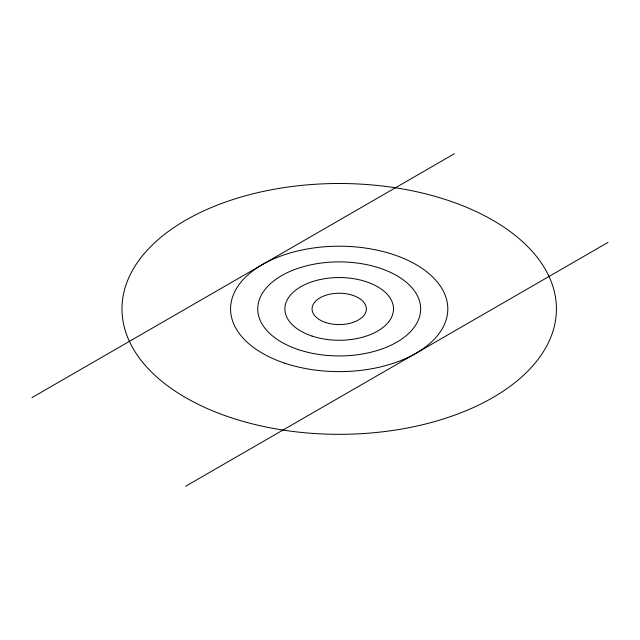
<?xml version="1.0" encoding="UTF-8"?>
<svg xmlns="http://www.w3.org/2000/svg" width="640" height="640" viewBox="0 0 640 640"><rect width="100%" height="100%" fill="white"/><g stroke="black" fill="none" stroke-linecap="round" stroke-linejoin="round"><path stroke-width="0.96" d="M32 397.592L454.4 153.728M185.6 486.272L608 242.408M325.624 322.488A27.152 15.68 0 0 0 366.352 308.912A27.152 15.68 0 0 0 325.624 295.336A27.152 15.68 0 0 0 325.624 322.488M298.472 349.64A81.456 47.032 0 0 0 420.656 308.912A81.456 47.032 0 0 0 298.472 268.184A81.456 47.032 0 0 0 298.472 349.64M312.048 336.064A54.304 31.352 0 0 0 393.504 308.912A54.304 31.352 0 0 0 312.048 281.76A54.304 31.352 0 0 0 312.048 336.064M284.896 363.224A108.608 62.704 0 0 0 447.808 308.912A108.608 62.704 0 0 0 284.896 254.608A108.608 62.704 0 0 0 284.896 363.224M230.592 417.528A217.224 125.416 0 0 0 556.424 308.912A217.224 125.416 0 0 0 230.592 200.304A217.224 125.416 0 0 0 230.592 417.528"/></g></svg>
